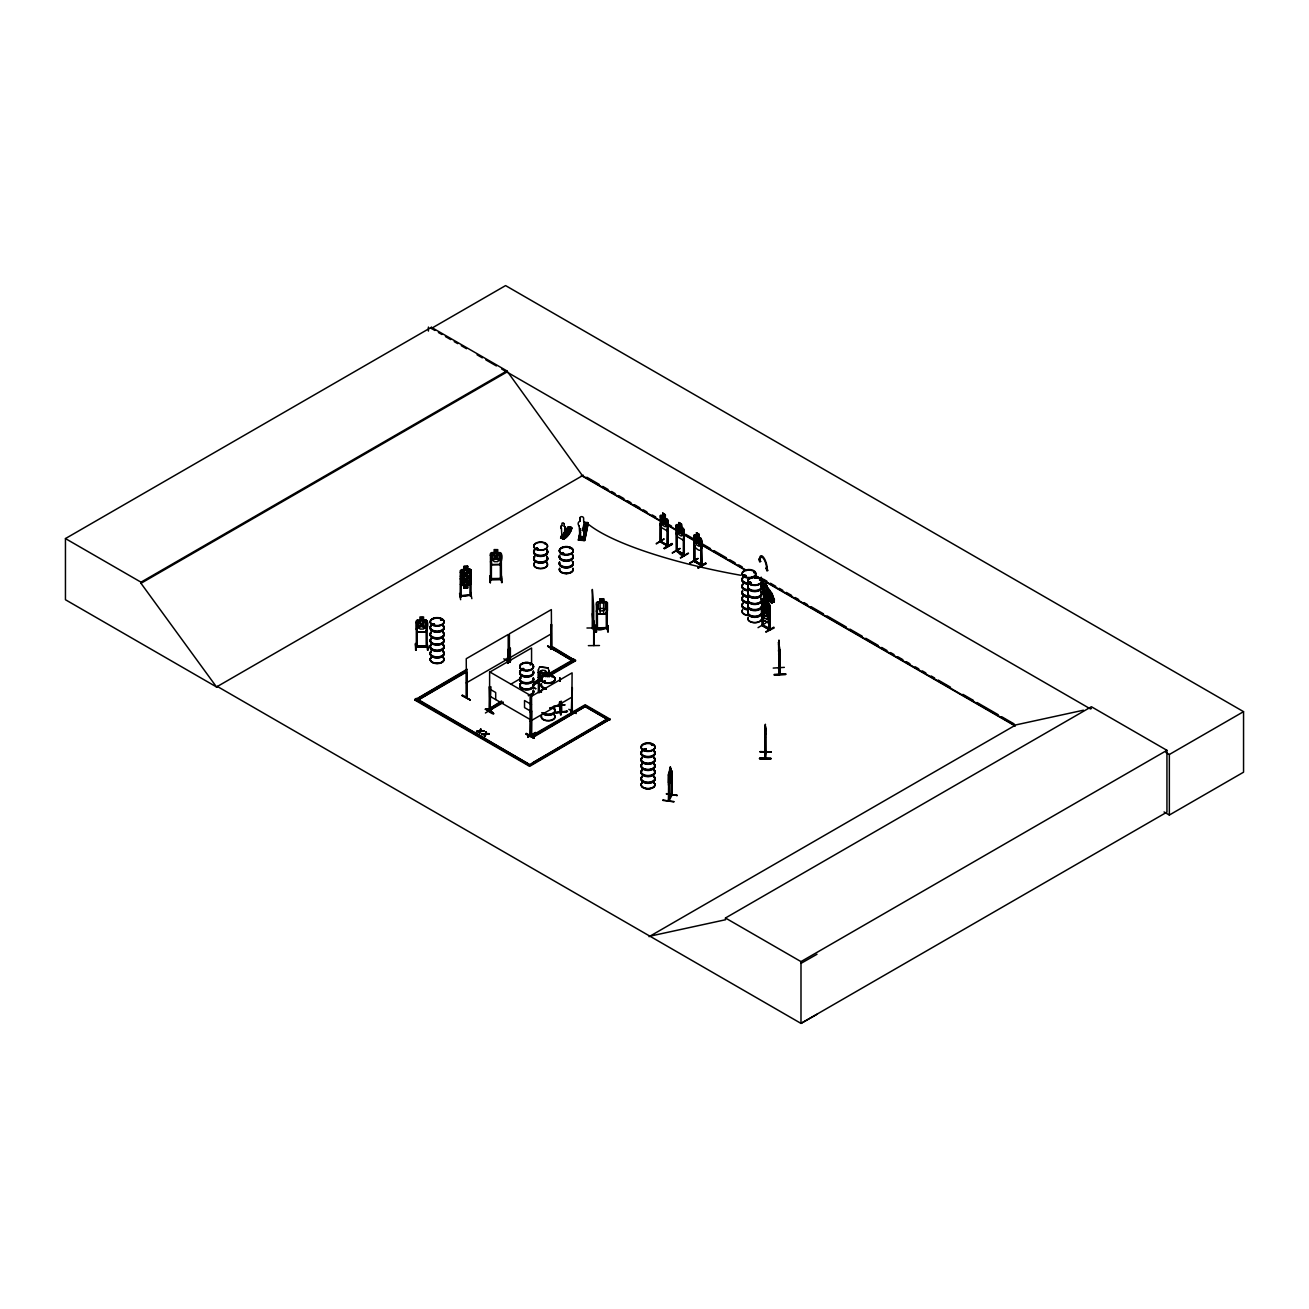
<?xml version="1.0" encoding="UTF-8"?>
<svg xmlns="http://www.w3.org/2000/svg" width="1309" height="1309" viewBox="0 0 1309 1309"><rect width="100%" height="100%" fill="white"/><g stroke="black" fill="none" stroke-linecap="round" stroke-linejoin="round"><path stroke-width="1.5" d="M765.176 736.165L765.16 738.636L765.405 728.262M779.019 654.68L778.691 648.953M765.061 740.485L765.111 742.727L765.356 732.32M603.645 602.991L600.177 602.958M603.645 601.78L605.396 602.811L605.396 608.374L603.58 610.812L600.177 610.91L598.36 608.57L598.36 603.007L600.177 601.96L600.046 598.818L603.694 598.72L603.76 601.895M606.116 601.829L607.409 602.844L606.051 601.633L597.558 601.862L596.397 602.958L596.462 629.073C600.831 632.28 609.667 625.146 606.329 628.778L606.198 604.267L607.196 604.234M607.409 610.73L607.343 602.647L607.212 628.68M765.16 726.511L765.029 731.404M759.678 758.729C794.367 758.696 736.198 758.156 770.788 758.958M759.695 757.976L770.821 758.206M765.16 738.456L765.029 736.967M765.503 726.299L765.323 732.058M765.454 734.496L765.323 733.433M779.379 658.787L778.511 650.246M560.923 701.346C562.101 731.387 558.583 703.375 559.794 702.311M560.89 711.458L559.434 705.829M561.577 711.965L561.479 701.886M564.179 537.148L564.719 529.392A2.471 1.882 34.6 0 0 564.244 526.103L564.179 526.185A2.471 1.882 34.6 0 1 564.654 529.474L564.719 529.392M579.936 518.037L579.936 521.309L579.936 518.037A1.849 1.505 11.2 0 1 581.785 516.646A1.849 1.505 11.2 0 1 583.634 518.282L583.65 521.424A3.714 3.011 11.2 0 1 584.419 526.234L583.634 537.983L579.969 537.606M760.153 751.988L771.279 751.873L760.169 751.595M765.127 727.509L765.356 724.237L765.094 735.903M765.896 727.968L765.961 752.135M765.503 757.633L765.061 756.946L765.454 758.533L765.389 726.184M765.47 751.939C766.223 751.121 765.209 752.675 765.945 751.366M765.078 758.451L765.52 752.102M765.945 752.25L765.52 758.402M763.867 586.17L763.965 587.037L764.145 585.09L764.865 586.939M766.959 598.557L768.252 603.285L768.252 608.849L766.959 610.485L764.554 609.094L763.262 605.969L763.262 600.406L764.554 600.16L763.867 585.156M766.73 585.467L766.861 586.677L765.7 583.847L766.861 586.677M778.528 668.31L779.526 674.528L779.15 645.419M779.199 668.784L778.511 642.244M780.017 673.955L779.902 649.673M671.55 776.941C669.112 783.846 667.786 784.451 668.735 785.269M673.906 801.517L663.09 800.404M663.074 800.486L663.254 799.635M673.89 801.942L663.221 800.126M779.15 654.353L779.313 653.011M761.494 579.183L761.2 577.187L759.776 579.232M760.824 580.525L762.247 578.48L762.542 580.476M668.359 799.995C670.306 800.552 667.148 797.345 671.222 794.923M762.296 582.652L770.428 592.028L762.263 582.521L763.18 582.145L762.689 590.146M762.263 589.966L770.428 600.111M770.068 592.126L762.722 581.572L762.82 591.324L763.229 590.392M561.986 523.142L561.888 525.662A2.471 1.882 34.6 0 0 561.463 528.64L561.888 536.625L565.03 536.494L565.03 537.541L561.577 536.739L561.577 535.692L561.839 536.592M562.363 536.346L563.132 535.905M563.214 536.15L562.281 536.69M581.867 537.819L582.063 536.33L581.163 537.197M581.114 537.606C582.178 536.477 581.752 537.524 581.343 536.559M579.183 526.022L579.2 525.891A3.714 3.011 11.2 0 1 579.969 521.178M584.043 522.635L588.166 523.24L584.73 540.552L578.365 540.126L580.64 528.607M578.398 540.159L580.689 530.194M578.807 539.962L580.378 532.305M580.721 532.518C578.431 540.241 580.034 544.119 580.574 534.432M580.754 536.788L582.44 536.903L580.754 536.788L580.754 539.439M582.44 539.553L582.44 536.903M583.978 534.661L585.467 526.971M583.945 536.412L585.843 526.807M579.151 538.032L584.665 538.392L584.665 536.821L584.239 538.048L579.576 537.737L579.151 536.445L579.232 539.488L583.896 539.799L586.334 527.02M583.896 539.799L587.741 522.569L584.043 522.324M584.272 540.322L587.741 522.569M584.616 540.535L588.166 523.24M779.15 668.768L778.97 640.297L779.002 643.832M780.033 674.413L779.019 668.212L778.97 640.297M668.375 774.993L668.752 773.226L668.408 801.026L671.501 793.99M433.115 624.295L434.523 624.262M441.215 620.008L440.626 619.877M536.314 548.455L537.165 547.735L537.901 548.766M537.443 548.733L537.148 547.784M544.528 543.857L545.313 543.873M522.504 669.112L522.978 668.408L523.731 669.586M524.042 669.144L523.142 668.474M561.512 553.282L563.23 553.396M561.872 553.102L562.428 552.611M569.922 548.553L570.102 548.553M544.953 680.991L544.773 682.169L543.53 681.318M543.742 681.465L545.035 681.024L544.659 681.94M544.151 681.596L544.691 681.04M552.463 676.622L551.923 677.031M643.341 749.762L645.353 749.648M645.108 749.403L643.668 749.91L645.419 749.435M645.141 749.288L644.192 748.879M652.226 744.592L651.555 745.214L652.569 745.361M652.667 745.099L652.291 745.263M778.528 642.359L779.608 648.528L779.526 674.43M670.486 769.905L670.372 766.91L668.817 773.93L668.768 801.092L669.095 776.253M764.031 585.925L765.078 586.628L764.98 598.917L766.518 599.8L764.98 597.918M765.683 601.06L769.038 599.653L765.65 600.569M462.339 695.014L470.275 700.02L461.946 695.684M462.29 695.472L470.209 699.922M485.295 709.265C488.895 706.451 502.116 721.161 485.328 709.183M485.672 708.905L493.64 713.52M534.088 738.325L526.202 733.384L534.105 737.932M663.876 520.573L666.297 519.297L664.661 521.767L666.248 526.267L664.138 522.111C663.123 526.169 660.08 522.913 663.598 521.129L661.978 516.793L664.023 520.573M679.944 529.85L682.349 528.558L680.713 531.045L682.3 535.545L680.205 531.372C679.06 535.332 676.229 532.239 679.649 530.407L678.029 526.071L680.107 529.949M697.632 540.061L700.053 538.784L698.417 541.255L700.004 545.755L697.893 541.599C696.879 545.657 693.835 542.401 697.353 540.617L695.733 536.281L697.762 540.028M667.885 528.198L667.001 530.767L660.947 527.265L660.227 523.796M684.034 537.541L683.053 540.044L676.998 536.543L676.197 525.122L677.113 524.484L683.952 529.589L684.034 555.572C679.076 556.521 675.231 546.851 677.031 551.531L677.228 527.118L676.246 526.856L677.228 527.118M700.822 538.179C702.835 543.006 703.326 556.734 694.703 546.753L693.983 543.284L694.784 546.704M592.322 627.486L592.797 628.615M593.631 645.501L594.139 644.584M594.106 644.306L594.106 645.501L594.073 620.957M768.579 620.221L769.528 617.766M768.498 622.937L769.365 620.548L768.694 608.26C757.862 597.804 761.969 613.332 762.427 619.615L768.645 623.035L769.447 620.499M539.406 672.401L538.343 672.482L539.406 672.401L539.324 692.788M538.343 692.674L538.408 669.603L539.635 666.805L547.996 667.868L539.684 666.985M549.093 670.961L547.996 667.868M581.376 536.985L581.965 536.903M743.234 575.338L744.117 574.978M743.807 575.06L744.461 574.684M749.108 582.423L750.564 582.178M751.121 582.62L749.37 582.243L749.664 583.045M753.689 572.508L754.589 572.982L754.082 572.213M759.695 579.74L760.48 580.182M563.115 536.117L563.148 538.048M479.176 733.269L480.73 728.868C481.09 733.318 472.189 731.077 479.928 730.798M479.798 733.645L480.714 730.749L483.954 730.733L480.599 731.666M484.903 736.591L485.704 734.104L489.059 733.678L485.704 734.611L484.903 736.591L485.819 731.813L485.819 734.202M460.375 576.402L461.602 573.293L470.127 572.769L471.256 575.731M460.359 578.758L461.472 581.654L469.996 581.147L471.24 578.103M479.928 731.306L480.73 728.868M495.866 555.965L499.007 553.592L496.684 557.029L499.105 560.547L495.964 557.667L492.789 560.596L495.178 557.029L492.904 553.642L495.915 555.932M606.002 613.626L607.212 610.649L606.1 613.725L597.624 613.79L596.528 610.943M425.9 631.903L427.127 628.942M501.298 561.545L500.169 564.604L491.595 564.604L490.597 553.707M484.265 736.214L485.034 733.744L481.63 734.185L484.919 734.676M485.704 734.611L486.457 732.173M567.402 531.143L566.159 531.879L567.73 531.749M656.316 543.955L664.17 538.899L656.316 543.448M672.302 553.102L680.156 548.553M689.99 563.312L697.861 558.779M765.83 623.002L758.042 627.666M485.426 712.996L492.871 708.3M459.557 593.435L460.653 599.702M489.288 711L489.631 686.587L490.351 711.18M490.45 710.329L489.55 709.871M530.407 735.314L531.667 735.02L531.569 696.077L489.631 671.861L489.55 711.18L490.417 710.623M596.446 631.625L595.922 625.195M595.824 625.62L595.89 632.116M595.84 625.244L596.511 632.116M416.115 649.722L415.951 643.635M416.115 650.066L415.411 643.766M415.624 650.131L415.46 643.701M490.139 575.911L490.368 582.276M490.27 582.701L490.188 575.862L490.368 582.783M660.505 540.764L660.62 540.764M660.456 523.485L660.374 541.599L668.163 546.098L668.163 521.882L667.459 521.473L667.426 545.624M667.966 545.411L660.98 541.631L667.868 545.428M677.031 550.647L676.638 550.058M677.309 550.5L683.674 554.067L683.92 555.572M683.511 530.734L683.674 554.951M693.868 561.332L693.983 535.299L694.801 534.71L700.773 538.244M694.735 560.874L693.835 560.399L701.117 564.49M694.621 561.757L694.915 545.395M700.969 564.523L702.017 564.703L694.997 560.956M761.969 625.604L769.627 629.973L769.627 603.973L762.787 598.933L761.887 599.571L762.623 625.931M768.907 628.778C752.986 621.186 772.408 627.911 769.594 630.022M671.222 795.561L671.533 770.723L671.992 795.087L668.899 800.977M671.664 795.545L671.91 770.788M666.428 793.99L677.26 795.463L666.576 793.614M559.238 705.813L559.63 701.739M669.521 770.101L670.159 767.908L669.308 783.862M669.357 772.932L670.339 771.05M669.357 778.495L670.339 776.613M668.572 785.269L671.108 780.508M562.886 535.757L562.019 537.901M562.772 536.805L562.821 536.69M466.168 696.797C467.951 695.684 465.709 698.564 467.231 697.386L467.231 673.17L466.249 673.415L467.231 673.17M550.893 648.25L551.727 647.775L550.565 648.086M531.127 711.507L530.145 711.769L531.127 711.507L531.127 735.822L532.747 736.803L585.172 706.533L532.747 737.556L531.225 736.672L531.569 710.803M572.442 711.965L571.64 712.391L572.18 710.836M772.67 600.111L772.163 600.962L769.348 597.395L768.138 591.586L772.163 595.202L774.339 599.195L774.241 602.205L772.67 600.111L772.719 602.32L772.294 593.615M561.888 525.662L561.937 525.58A2.471 1.882 34.6 0 0 561.414 528.721L561.463 528.64M568.695 527.445C577.138 523.567 564.212 545.788 560.825 536.788L561.577 535.692M564.752 536.428L563.999 538.359L561.086 537.688L561.839 535.757M571.035 527.805C548.144 554.509 581.72 525.76 568.253 526.856L560.563 538.048L561.937 536.543M563.966 533.336L568.253 526.856M568.466 527.38L561.234 538.195L568.122 529.065M563.41 538.686L571.019 527.691L571.951 528.165M571.689 527.658L563.328 538.654M432.592 623.869L434.326 624.458M432.526 623.951L432.739 624.573M440.92 619.746L441.608 619.91M537.835 548.635L536.248 548.258M563.557 553.331L562.87 553.887A6.921 3.992 0 0 0 561.381 554.492M523.469 669.537L523.551 668.654M530.194 664.841L531.159 664.416M530.44 664.612L530.734 664.121M530.979 664.399L530.816 664.367M460.13 596.528L461.357 596.446M471.175 596.119C469.244 594.27 471.338 595.595 460.343 596.479M470.078 571.706L471.109 571.853L470.078 571.706L469.964 595.922L471.191 595.84M543.808 675.509L540.781 677.849L543.039 674.708L540.682 670.879L543.742 674.168C544.969 669.603 549.485 671.844 544.511 674.92M671.484 794.956L671.222 768.53L668.588 773.226M766.763 619.075L768.056 617.439L766.763 607.163M596.2 628.795L607.065 628.385M416.115 645.975L427.225 645.893M416.115 646.859L427.225 646.777M425.998 646.777L426.112 645.893M490.286 578.578L501.167 578.431M490.286 579.462L501.167 579.314M500.398 579.314L500.316 578.48M744.772 575.567L744.494 575.698M751.055 582.947L749.223 583.127M759.465 579.969L760.349 579.838M584.55 529.916L584.698 528.951M461.112 595.513L461.39 596.675L460.195 596.773L460.343 570.708L463.991 569.497L463.975 566.437L467.608 566.224L467.493 569.382L469.309 570.266L469.309 575.813L467.493 578.316L464.106 578.513L462.29 576.255L462.29 570.691L464.106 569.579L463.975 566.437M460.473 570.806L461.57 569.742M461.684 585.205L460.359 584.338L461.652 585.385L470.095 584.796L471.125 583.634M467.624 587.986L463.991 588.15L467.624 587.986L467.624 584.943L471.24 583.65L471.224 570.037L467.608 569.202L467.608 566.224M596.413 603.04L597.575 601.944M416.295 629.122L417.424 632.067L425.998 632.002C427.127 628.664 429.483 622.38 425.949 619.91L417.456 619.991L416.295 621.055L416.344 647.153L416.262 645.959M501.412 579.592L501.298 553.609L500.087 552.627L491.628 552.594L490.466 553.74L490.531 579.756L490.515 578.513M490.597 553.772L491.628 552.66M550.68 648.855L551.727 648.659L550.893 649.133L551.351 624.295L550.565 648.969L552.873 647.726L575.551 660.816L552.873 646.957L551.351 647.84L572.491 660.816L551.433 648.462M530.063 735.969L530.145 697.059L572.098 672.842L571.788 712.309M571.313 711.343L572.458 711L571.722 711.458M572.328 711.998L572.098 687.552L571.313 712.227M461.243 595.824L460.343 595.595M460.163 596.74L460.13 595.644L470.176 594.99M597.346 628.107L596.233 627.878L596.348 629.073M597.313 629.007L597.444 627.878M607.327 627.796L596.266 628.173M762.82 590.31L762.82 591.324M660.227 515.942L661.094 515.337M676.295 525.22L677.146 524.614M761.969 599.669L762.82 599.064M761.805 605.56L762.672 604.954M766.845 610.092L769.545 612.563L762.46 607.621L761.707 608.292L762.542 607.556L764.325 608.57L763.016 609.029M491.382 579.707L491.399 555.245L490.4 555.245L491.399 555.245M501.412 578.709L490.319 578.84M417.227 645.975L417.227 646.859M416.115 646.204C431.086 645.337 430.677 647.808 416.344 647.121M561.479 711.981L559.663 705.731M568.924 527.232L560.857 537.983M763.638 586.628L764.652 586.35M745.034 575.584L743.447 575.616M766.927 604.382L764.325 602.909L766.845 604.431M766.845 607.114L764.243 605.642L764.243 608.62M767.009 607.311L768.236 609.094L768.236 614.657L766.927 616.294L764.489 614.919L763.196 611.81M761.707 613.463L762.525 616.883L761.805 613.414M769.627 609.83L768.579 608.39M769.545 617.897L768.645 620.351L762.525 616.883M507.499 663.238L508.203 649.199L508.481 662.976M510.101 648.102L510.101 661.716M507.761 663.385L508.481 649.362M547.604 646.286L555.949 650.54L548.046 646.041M489.631 686.914L490.613 686.669L490.155 711.409L489.353 686.734M490.613 686.669L489.91 711.36L490.417 710.672M530.865 710.394L530.423 736.149M571.591 712.391L572.377 687.716M568.793 709.298L576.271 713.552M530.587 733.973L531.667 734.136L530.783 733.924M527.691 737.376L535.545 732.86M527.658 736.951L535.479 732.418M534.17 738.374L525.825 734.054L534.17 737.867M217.49 686.521L216.639 687.029L65.45 599.735L65.45 538.572L431.381 327.299L506.927 370.905L582.472 475.691L660.145 520.54M431.381 327.299L431.381 328.428L505.585 285.591L1243.55 711.654L1243.55 772.195L1169.346 815.032L1164.045 811.956M65.45 538.572L140.996 582.178L506.927 370.905M817.012 1014.279L800.993 1023.409L217.392 686.472L216.525 686.963L140.996 583.307L506.927 372.034M216.525 686.963L583.323 475.2M662.894 513.406L662.894 516.384L661.52 516.679L661.52 522.242L662.812 525.367L665.217 526.758L666.51 525.122L666.51 519.558L665.217 517.824L665.316 514.797L662.812 513.259L665.316 514.797L665.316 517.775M660.456 517.431L661.176 517.84M666.985 518.74L667.966 520.262L667.966 546.295L660.194 541.811L660.227 515.811L661.061 515.222L667.885 520.311M667.181 545.935L667.459 521.473M668.163 521.882L667.181 521.62M678.782 522.569L681.449 524.009L682.562 528.836L682.562 534.399L681.285 536.036L678.864 534.645L677.587 531.503L677.587 525.956L678.864 525.694L678.864 522.52L681.449 524.009M676.197 525.122L676.442 550.876M683.036 528.002L684.034 529.54M676.197 533.123L677.08 536.494M660.898 518.004L660.865 542.27L661.127 541.108M664.17 547.98L672.09 543.48L664.285 548.487M664.596 548.684L672.466 544.151L664.17 548.487M696.568 532.747L695.275 541.73L696.568 544.855L698.973 546.246L700.266 544.609L700.266 539.046L698.973 537.312L699.055 534.285L696.486 532.796L699.055 534.285L699.153 537.214M693.901 535.348L693.934 561.381L701.722 565.783L701.64 539.733M694.212 536.919L694.735 561.757L694.261 560.252M531.225 735.92L585.172 704.766L610.076 719.148L529.638 766.354L414.757 700.02L467.1 669.194M414.757 700.02L416.278 698.384L529.638 764.587M418.16 698.204L467.1 669.946M466.888 671.092L417.947 700.102L466.888 671.844M701.199 540.961L700.855 565.275L701.199 540.961L702 565.635L694.195 561.07M701.919 541.37L700.937 541.108M680.336 557.765L688.158 553.118M680.664 557.961L688.518 553.412M466.249 682.922L508.203 658.705M509.397 658.018L551.351 633.801M489.631 672.204L531.569 647.988L531.569 664.138M689.63 563.165L697.484 558.648M697.926 558.387L690.056 562.935M697.926 567.468L705.829 562.968L698.351 568.171M697.926 567.975L706.222 563.688M510.608 684.312L521.08 678.258M503.081 702.655L488.944 710.82L487.423 709.936L501.56 701.019M533.368 682.644L540.437 678.569M547.506 674.479L574.029 659.18L572.491 660.816M487.423 709.936L499.793 702.786M535.136 682.382L538.67 680.336M547.506 675.248L572.262 660.947M487.423 709.183L488.944 710.067L503.081 701.902M533.139 684.558L541.975 679.453M547.277 676.393L575.551 660.063M533.139 685.311L541.975 680.205M549.044 676.115L575.551 660.816M530.145 721.275L572.098 697.059M764.456 597.019L767.123 598.458L767.041 601.486L768.759 602.484M762.705 598.982L764.554 599.947M762.902 617.701L762.705 625.98L762.902 601.567M531.225 736.672L555.687 722.552M559.188 720.539L571.411 713.47M574.913 711.458L585.172 705.518L610.076 719.901M769.348 629.4L768.907 605.347L769.888 605.592L769.97 629.858L762.198 625.375L761.92 601.306L762.623 601.715M769.888 605.592L768.907 605.347M533.368 762.427L591.243 729.015M594.744 726.986L607.032 719.148L528.116 765.47M414.757 699.268L529.638 765.585L610.076 719.148M769.316 629.433L769.185 605.183M765.912 631.707L773.783 627.175L774.208 627.911L765.961 632.116M649.068 936.688L1015.866 724.908L1083.443 710.214M649.918 936.18L725.464 919.752L725.464 918.002L1091.395 706.729L1166.941 750.335L1166.941 812.136L800.993 1023.409L800.993 961.608L1166.941 750.335M1091.395 708.48L1090.544 708.987L501.658 368.991M1165.844 752.462L1169.346 754.491L1243.55 711.654M800.993 963.375L817.012 954.245M772.785 602.173L766.616 594.613L766.616 587.61L768.236 588.575L766.665 587.741M466.789 697.222L466.953 673.006M530.849 711.36L530.93 735.527M563.295 553.592L561.659 553.592M433.786 624.295L433.066 623.788L434.212 623.82M551.04 649.051L551.433 647.579M595.906 632.083L595.35 625.653M584.321 529.801L583.11 529.9M567.419 531.896L566.093 531.47M593.681 645.19L593.713 606.542L592.322 589.443L592.273 628.68M765.7 585.238L767.139 586.612M764.145 586.088L764.636 600.095M763.54 599.898L763.556 586.514L765.078 586.874L763.442 586.285M770.068 591.308L770.428 592.028M767.516 597.428L772.212 603.236L767.499 597.379M765.618 600.929L769.005 599.997M766.207 601.207L769.594 600.356L766.207 601.715M766.24 601.633L769.61 600.782M766.469 602.042L769.823 601.109M768.121 588.494L772.277 593.697M766.616 594.613L766.779 587.725M772.834 597.28L772.785 595.317M772.834 600.258L774.241 602.205M441.509 620.09L440.675 619.762M523.502 669.684L522.242 668.948M764.489 605.985L763.196 606.247L763.016 614.592L764.325 617.701M744.641 575.764L743.643 575.715M749.615 582.161L750.712 582.767M531.323 735.233L530.636 734.84M683.429 554.018L684.312 554.492L677.309 550.745M683.429 554.901L683.511 538.817M701.117 564.244L701.624 565.799M583.061 528.591L584.796 529.572L583.11 530.161M583.061 528.836L584.534 529.049M476.525 731.24L483.954 731.24M476.525 731.747L479.814 731.731M485.819 733.694L489.059 733.678M481.63 734.185L489.059 734.185M427.176 647.039L427.127 621.006M480.599 731.158L483.954 730.733M481.63 734.693L485.034 734.251M559.761 680.844L559.761 677.866L560.481 679.96M555.654 705.747L564.801 704.798M555.736 705.944L564.883 705.011M555.834 712.145C575.027 711.409 567.353 710.394 555.916 712.865M566.781 711L566.895 711.867L555.932 712.93M547.669 646.171L555.589 650.671M562.87 553.887L561.839 553.723M522.978 669.226L522.209 668.834M461.619 573.375L470.127 572.769M461.652 585.385L464.008 585.238L464.122 588.117M463.991 566.519L467.608 566.29M461.521 569.644L469.947 569.055M461.243 572.229L460.244 572.295L461.275 572.458L461.177 596.74M461.472 581.654L469.996 581.147M470.618 592.257L471.845 598.655M470.078 595.039L471.224 595.186L460.195 595.89M762.574 625.064L761.969 624.72M778.97 644.077L778.986 651.211L779.166 649.477C779.526 664.088 779.51 638.89 779.166 648.119L778.626 644.012L779.15 646.401M778.61 653.846L779.493 658.623M773.226 668.081L784.353 667.361M774.274 674.38C793.892 674.364 785.613 673.513 774.274 674.871M785.335 673.759L785.4 674.626L774.323 675.166M608.243 631.756L607.638 625.309L607.72 631.691M586.956 628.009L598.049 627.944M588.363 645.648L599.489 645.533M670.339 770.052L670.879 775.599L669.357 780.868L668.817 779.493M600.177 608.521L603.58 608.423M606.165 613.725L597.542 613.954L596.413 611.025M764.178 587.119L763.867 600.307M744.101 574.815L745.001 574.88M750.172 582.865L749.304 582.39M500.283 555.163L501.298 555.376L500.283 555.163L500.414 579.642M490.515 579.723L501.298 579.592M501.56 582.57L501.363 575.78L502.083 582.636M417.227 622.642L416.229 622.642L417.227 622.642L417.227 647.071M426.112 622.56L427.127 622.773L426.112 622.56L426.227 647.071M417.424 632.067L425.9 631.838M427.159 643.668L427.928 650.082L427.159 643.177M764.996 730.684L765.29 733.22M765.078 734.234L765.34 737.785M760.153 751.808L771.263 752.086M597.28 627.862L606.083 627.6M489.91 710.411L489.795 709.92M583.699 524.075L587.381 524.631L583.699 524.385M583.47 525.563L587.152 525.482M583.127 527.003L586.808 527.56L583.127 527.314M582.816 528.558L586.497 529.114L582.816 528.869M582.472 530.309L586.154 530.865L582.472 530.62M579.232 538.228L579.232 540.175M583.896 538.539L583.552 540.47M491.513 579.462L491.48 578.545M523.142 668.784L522.209 669.586M767.041 597.477L771.705 602.893M562.608 536.854L562.821 536.363M666.445 793.827L677.26 795.479M561.414 711.392L561.316 701.313M779.068 668.228L779.608 673.677M597.444 628.762L597.329 604.545L596.348 604.791M607.049 624.851L607.769 631.707M607.589 625.277L608.178 631.691M427.176 643.177L427.405 650.017M427.879 650.033L427.225 643.553M563.034 522.733L564.146 523.731M660.587 541.664L660.112 540.879M667.721 546.246L667.214 545.035M676.933 551.547L676.949 527.265M764.98 758.484L765.094 730.357M763.965 587.037L764.178 600.373M764.489 606.983L766.927 608.358M764.325 609.765L766.763 611.139L766.763 616.703L764.325 615.328L763.72 600.52L765.323 604.856C761.756 606.574 764.947 609.994 765.88 605.838L768.105 610.01L766.387 605.494C770.657 598.295 763.507 608.865 764.538 601.109L766.959 602.533L766.927 613.921L764.489 612.547M768.579 622.888L762.574 619.501L761.707 616.146M532.632 686.914L535.757 688.698M532.632 687.241L535.806 688.714M431.381 328.428L434.899 330.457M438.417 332.486L441.935 334.515M445.436 336.544L450.705 339.587M454.223 341.616L457.741 343.645M461.259 345.674L466.528 348.718M477.065 354.804L482.334 357.848M485.852 359.877L496.389 365.947M683.233 530.898L684.214 531.143L684.296 555.409L676.524 550.925L676.524 526.709M586.857 477.229L599.211 484.363M602.745 486.408L608.047 489.468M611.565 491.497L615.099 493.542M618.633 495.571L623.935 498.631M627.469 500.676L630.987 502.721M634.521 504.75L639.823 507.81M643.357 509.856L646.875 511.884M652.177 514.944L655.711 516.99M668.065 524.124L671.599 526.153M685.72 534.317L694.555 539.406M701.608 543.48L710.443 548.586M713.961 550.614L726.331 557.749M729.849 559.794L735.151 562.854M738.685 564.883L742.219 566.928M763.392 579.151L766.927 581.196M770.461 583.241L775.762 586.301M779.297 588.33L782.815 590.375M786.349 592.404L791.65 595.464M795.185 597.509L798.703 599.538M804.004 602.598L807.538 604.643M811.073 606.672L823.426 613.806M826.961 615.852L846.383 627.06M849.901 629.105L862.271 636.239M865.789 638.268L878.159 645.419M881.677 647.448L886.978 650.508M890.513 652.553L894.047 654.582M897.581 656.627L902.866 659.687M906.401 661.716L909.935 663.761M915.22 666.821L918.754 668.85M922.289 670.895L925.823 672.924M931.124 675.984L934.642 678.029M938.177 680.058L950.53 687.209M962.9 694.343L973.487 700.446M977.021 702.491L998.211 714.714M1001.729 716.759L1014.099 723.893M667.214 524.614L677.8 530.734M683.102 533.794L693.688 539.897M700.757 543.988L746.654 570.479M755.473 575.584L1014.999 725.415M581.311 475.527L659.245 520.524M666.33 524.614L676.966 530.75M684.051 534.841L692.903 539.946M701.755 545.068L744.265 569.611M754.9 575.747L1015.26 726.07M679.796 548.422L672.368 552.709M764.554 606.705L766.959 608.096M507.074 658.214L510.592 660.243M505.536 659.098L509.07 661.127M503.769 658.836L509.07 661.896M531.519 704.586L524.533 700.544L524.533 707.613L531.519 711.654M490.221 689.352L495.686 692.51L495.686 699.562M489.631 696.077L531.569 720.294M486.457 732.68L485.819 731.813M418.062 700.151L527.871 763.556M725.464 918.002L800.993 961.608M563.524 552.971L562.968 552.611A6.938 4.009 0 0 0 561.365 553.363M469.898 569.153L471.125 570.151M425.9 620.024L427.241 621.022M583.683 540.453L586.661 522.798A173.377 37.83 9.9 0 0 740.763 575.273M564.31 538.752L564.277 537.574M765.7 583.847L766.747 585.434M770.428 591.21L762.82 581.736M762.362 581.769L762.362 590.654L770.068 600.193M766.779 594.564L768.236 597.313M460.473 578.676L461.57 581.556M490.466 561.725L491.595 564.67L500.087 564.441C501.527 561.25 503.458 554.574 500.136 552.594M559.876 679.878L560.252 681.122L559.761 677.866L559.777 681.024M668.212 782.995L668.294 774.944M778.855 650.017L778.986 652.324M564.195 523.649L564.179 526.185M600.046 598.818L600.177 613.905M592.322 613.659L593.713 630.758M579.2 525.891L579.936 537.737M417.456 619.991L416.426 621.17L416.426 629.105M416 643.259L416.197 650.18M1169.346 754.491L1169.346 815.032M765.978 583.781L765.978 585.172M681.367 524.058L681.285 527.085M678.962 522.667L678.962 525.645M670.372 766.91L670.339 781.964M662.812 513.259L662.812 516.433M661.176 523.895L660.98 542.27M603.58 598.818L603.645 613.806M551.613 624.458L551.629 648.757L551.351 609.585L509.397 633.801L509.397 662.125M548.978 670.961L549.076 677.031M547.178 676.9L547.178 673.186L545.395 670.584L542.057 670.159L540.29 672.319L540.29 677.882M545.395 676.671L545.395 672.957L542.057 672.548L542.057 678.111M538.523 669.635L538.506 677.653M510.379 648.25L510.379 661.863M509.676 648.675L509.676 662.289M508.203 662.812L508.203 634.489L466.249 658.705L466.446 697.844L466.528 673.579M471.109 570.086L471.011 596.151M467.509 587.905L467.493 584.861L469.309 583.749L469.309 578.185L467.493 575.911C464.613 570.348 471.944 567.582 466.528 573.751L468.966 577.024L466.577 580.623L468.884 583.765L467.755 583.929L465.873 581.327L462.781 584.256L465.071 580.689L462.601 577.4L465.022 573.817L462.748 570.56L465.742 573.097L467.575 570.364L464.106 570.577L464.106 576.14L462.29 578.627L462.29 584.174L464.106 585.058L464.008 588.216M428.419 327.07L428.419 331.079M140.996 582.178L140.996 583.307M759.662 578.398A173.377 37.83 9.9 0 1 754 577.514M654.156 757.895A7.036 4.058 0 0 1 648.053 763.981A7.036 4.058 0 0 1 641.966 757.895M654.058 758.304A6.938 4.009 0 0 1 648.053 764.309A6.938 4.009 0 0 1 642.048 758.304M654.058 763.523A6.921 3.992 0 0 1 648.053 769.528A6.921 3.992 0 0 1 642.064 763.523M654.075 763.671A6.954 4.009 0 0 1 648.053 769.692A6.954 4.009 0 0 1 642.032 763.671M654.156 751.202A7.036 4.058 0 0 1 648.053 757.306A7.036 4.058 0 0 1 641.966 751.202M643.079 750.368A7.036 4.058 0 0 1 646.237 749.321M654.058 757.191A6.938 4.009 0 0 1 648.053 763.196A6.938 4.009 0 0 1 642.048 757.191M654.058 751.628A6.921 3.992 0 0 1 648.053 757.616A6.921 3.992 0 0 1 642.064 751.628M643.161 750.793A6.921 3.992 0 0 1 646.27 749.762M654.156 757.551A7.036 4.058 0 0 1 648.053 763.638A7.036 4.058 0 0 1 641.966 757.551M654.156 750.859A7.036 4.058 0 0 1 648.053 756.962A7.036 4.058 0 0 1 641.966 750.859M643.079 750.024A7.036 4.058 0 0 1 646.237 748.977M654.058 750.499A6.921 3.992 0 0 1 648.053 756.504A6.921 3.992 0 0 1 642.064 750.499M643.161 749.681A6.921 3.992 0 0 1 646.27 748.65M654.156 776.941A7.036 4.058 0 0 1 648.053 783.027A7.036 4.058 0 0 1 641.966 776.941M654.075 763.965A6.954 4.009 0 0 1 648.053 769.97A6.954 4.009 0 0 1 642.032 763.965M654.058 777.35A6.938 4.009 0 0 1 648.053 783.355A6.938 4.009 0 0 1 642.048 777.35M654.025 782.586A6.889 3.976 0 0 1 648.053 788.558A6.889 3.976 0 0 1 642.081 782.586M654.042 764.538A6.905 3.992 0 0 1 648.053 770.51A6.905 3.992 0 0 1 642.081 764.538M654.075 782.717A6.954 4.009 0 0 1 648.053 788.738A6.954 4.009 0 0 1 642.032 782.717M654.075 782.946A6.954 4.009 0 0 1 648.053 788.967A6.954 4.009 0 0 1 642.032 782.946M654.156 770.248A7.036 4.058 0 0 1 648.053 776.352A7.036 4.058 0 0 1 641.966 770.248M654.058 776.237A6.938 4.009 0 0 1 648.053 782.242A6.938 4.009 0 0 1 642.048 776.237M654.058 770.674A6.938 4.009 0 0 1 648.053 776.679A6.938 4.009 0 0 1 642.048 770.674M654.156 776.597A7.036 4.058 0 0 1 648.053 782.684A7.036 4.058 0 0 1 641.966 776.597M654.156 769.905A7.036 4.058 0 0 1 648.053 776.008A7.036 4.058 0 0 1 641.966 769.905M654.058 769.545A6.921 3.992 0 0 1 648.053 775.55A6.921 3.992 0 0 1 642.064 769.545M572.933 568.188A6.889 3.976 0 0 1 566.273 573.195A6.889 3.976 0 0 1 559.614 568.188M572.36 554.901A7.036 4.058 0 0 1 567.19 560.956A7.036 4.058 0 0 1 559.483 555.883M561.299 554.051A7.036 4.058 0 0 1 562.755 553.412M572.966 556.276A6.921 3.992 0 0 1 566.273 561.316A6.921 3.992 0 0 1 559.581 556.276M572.36 554.558A7.036 4.058 0 0 1 567.19 560.612A7.036 4.058 0 0 1 559.483 555.54M561.299 553.707A7.036 4.058 0 0 1 562.755 553.069M572.966 555.163A6.938 4.009 0 0 1 566.273 560.203A6.938 4.009 0 0 1 559.565 555.163M572.966 562.968A6.921 3.992 0 0 1 566.273 567.991A6.921 3.992 0 0 1 559.581 562.968M572.36 561.577A7.036 4.058 0 0 1 567.19 567.631A7.036 4.058 0 0 1 559.483 562.559M572.36 561.234A7.036 4.058 0 0 1 567.19 567.288A7.036 4.058 0 0 1 559.483 562.216M572.966 561.839A6.938 4.009 0 0 1 566.273 566.879A6.938 4.009 0 0 1 559.565 561.839M546.737 556.75A7.036 4.058 0 0 1 540.65 562.837A7.036 4.058 0 0 1 534.563 556.75M546.655 557.159A6.938 4.009 0 0 1 540.65 563.165A6.938 4.009 0 0 1 534.645 557.159M546.622 562.379A6.905 3.992 0 0 1 540.65 568.351A6.905 3.992 0 0 1 534.661 562.379M546.655 562.755A6.938 4.009 0 0 1 540.65 568.76A6.938 4.009 0 0 1 534.645 562.755M546.737 550.058A7.036 4.058 0 0 1 540.65 556.161A7.036 4.058 0 0 1 534.563 550.058M546.638 556.047A6.921 3.992 0 0 1 540.65 562.036A6.921 3.992 0 0 1 534.645 556.047M546.638 550.484A6.921 3.992 0 0 1 540.65 556.472A6.921 3.992 0 0 1 534.645 550.484M546.737 556.407A7.036 4.058 0 0 1 540.65 562.494A7.036 4.058 0 0 1 534.563 556.407M546.737 549.715A7.036 4.058 0 0 1 540.65 555.818A7.036 4.058 0 0 1 534.563 549.715M546.655 549.355A6.938 4.009 0 0 1 540.65 555.36A6.938 4.009 0 0 1 534.645 549.355M443.227 632.558A7.036 4.058 0 0 1 437.124 638.645A7.036 4.058 0 0 1 431.037 632.558M443.129 632.983A6.921 3.992 0 0 1 437.124 638.972A6.921 3.992 0 0 1 431.136 632.983M443.113 638.187A6.905 3.992 0 0 1 437.124 644.175A6.905 3.992 0 0 1 431.152 638.187M443.146 638.563A6.954 4.009 0 0 1 437.124 644.584A6.905 3.992 0 0 1 431.152 638.628A6.954 4.009 0 0 0 437.124 644.584A6.905 3.992 0 0 0 443.113 638.628M443.227 625.882A7.036 4.058 0 0 1 437.124 631.969A7.036 4.058 0 0 1 431.037 625.882M443.129 631.854A6.938 4.009 0 0 1 437.124 637.859A6.938 4.009 0 0 1 431.119 631.854M443.129 626.291A6.938 4.009 0 0 1 437.124 632.296A6.938 4.009 0 0 1 431.119 626.291M443.227 632.214A7.036 4.058 0 0 1 437.124 638.301A7.036 4.058 0 0 1 431.037 632.214M443.227 625.538A7.036 4.058 0 0 1 437.124 631.625A7.036 4.058 0 0 1 431.037 625.538M443.129 625.178A6.921 3.992 0 0 1 437.124 631.167A6.921 3.992 0 0 1 431.136 625.178M443.227 651.604A7.036 4.058 0 0 1 437.124 657.691A7.036 4.058 0 0 1 431.037 651.604M443.129 652.029A6.921 3.992 0 0 1 437.124 658.018A6.921 3.992 0 0 1 431.136 652.029M443.113 657.233A6.905 3.992 0 0 1 437.124 663.221A6.905 3.992 0 0 1 431.152 657.233M443.113 639.185A6.905 3.992 0 0 1 437.124 645.173A6.905 3.992 0 0 1 431.152 639.185M443.146 657.396A6.954 4.009 0 0 1 437.124 663.418A6.954 4.009 0 0 1 431.103 657.396M443.146 657.609A6.954 4.009 0 0 1 437.124 663.63A6.954 4.009 0 0 1 431.103 657.609M443.227 644.928A7.036 4.058 0 0 1 437.124 651.015A7.036 4.058 0 0 1 431.037 644.928M443.129 650.9A6.938 4.009 0 0 1 437.124 656.905A6.938 4.009 0 0 1 431.119 650.9M443.129 645.337A6.938 4.009 0 0 1 437.124 651.342A6.938 4.009 0 0 1 431.119 645.337M443.227 651.26A7.036 4.058 0 0 1 437.124 657.347A7.036 4.058 0 0 1 431.037 651.26M443.227 644.584A7.036 4.058 0 0 1 437.124 650.671A7.036 4.058 0 0 1 431.037 644.584M443.129 644.224A6.921 3.992 0 0 1 437.124 650.213A6.921 3.992 0 0 1 431.136 644.224M761.085 592.666A6.921 3.992 0 0 1 755.031 598.311A6.921 3.992 0 0 1 748.306 592.912M761.183 592.241A7.036 4.058 0 0 1 755.031 597.984A7.036 4.058 0 0 1 748.192 592.502M761.183 591.897A7.036 4.058 0 0 1 755.031 597.64A7.036 4.058 0 0 1 748.192 592.159M761.183 585.565A7.036 4.058 0 0 1 755.031 591.308A7.036 4.058 0 0 1 748.192 585.827M761.183 585.221A7.036 4.058 0 0 1 755.031 590.964A7.036 4.058 0 0 1 748.192 585.483M761.085 584.861A6.921 3.992 0 0 1 755.031 590.506A6.921 3.992 0 0 1 748.306 585.107M761.085 591.537A6.921 3.992 0 0 1 755.031 597.199A6.921 3.992 0 0 1 748.306 591.799M761.102 585.974A6.938 4.009 0 0 1 755.031 591.635A6.938 4.009 0 0 1 748.29 586.236M761.298 601.584A6.954 4.009 0 0 1 752.348 603.924A6.954 4.009 0 0 1 748.273 598.769M761.102 598.508A6.954 4.009 0 0 1 761.707 600.553M761.707 619.124A6.954 4.009 0 0 1 753.215 622.642A6.954 4.009 0 0 1 748.273 617.341M761.265 614.755A6.921 3.992 0 0 1 752.364 617.112A6.921 3.992 0 0 1 748.306 611.957M761.642 618.961A6.889 3.976 0 0 1 754.131 622.544A6.889 3.976 0 0 1 747.914 618.192M761.38 614.396A7.036 4.058 0 0 1 752.315 616.784A7.036 4.058 0 0 1 748.192 611.548M761.38 614.052A7.036 4.058 0 0 1 752.315 616.441A7.036 4.058 0 0 1 748.192 611.205M761.789 606.689A7.036 4.058 0 0 1 753.199 610.256A7.036 4.058 0 0 1 748.192 604.873M761.38 607.376A7.036 4.058 0 0 1 752.315 609.749A7.036 4.058 0 0 1 748.192 604.529M761.674 605.936A6.921 3.992 0 0 1 753.231 609.454A6.921 3.992 0 0 1 748.306 604.153M761.691 612.628A6.938 4.009 0 0 1 753.231 616.146A6.938 4.009 0 0 1 748.29 610.845M761.674 607.065A6.921 3.992 0 0 1 753.231 610.583A6.921 3.992 0 0 1 748.306 605.282M761.249 601.927A6.889 3.976 0 0 1 753.231 604.398A6.889 3.976 0 0 1 747.914 600.144M761.053 598.884A6.889 3.976 0 0 1 761.576 599.866M748.273 583.552A7.036 4.058 0 0 1 743.234 577.154M744.477 576.385A7.036 4.058 0 0 1 746.032 575.829M754.377 576.942A7.036 4.058 0 0 1 755.358 577.825M748.29 583.11A6.938 4.009 0 0 1 742.448 577.727M743.299 576.811A6.938 4.009 0 0 1 746.081 575.485M754.311 576.582A6.938 4.009 0 0 1 755.26 577.465M748.29 590.915A6.938 4.009 0 0 1 742.448 585.532M748.273 590.588A7.036 4.058 0 0 1 743.234 584.19M748.273 590.244A7.036 4.058 0 0 1 743.234 583.847M748.273 583.896A7.036 4.058 0 0 1 743.234 577.498M754.377 577.285A7.036 4.058 0 0 1 755.358 578.185M748.29 596.528A6.938 4.009 0 0 1 742.448 591.144M742.481 590.735A6.905 3.992 0 0 0 748.29 596.102A6.954 4.009 0 0 1 742.448 590.899M748.29 589.786A6.921 3.992 0 0 1 742.465 584.419M748.29 584.223A6.921 3.992 0 0 1 742.465 578.856M748.29 609.961A6.938 4.009 0 0 1 742.448 604.578M748.273 609.634A7.036 4.058 0 0 1 743.234 603.236M748.273 609.29A7.036 4.058 0 0 1 743.234 602.893M748.273 602.942A7.036 4.058 0 0 1 743.234 596.544M748.273 602.598A7.036 4.058 0 0 1 743.234 596.2M748.29 615.574A6.938 4.009 0 0 1 742.448 610.19M748.29 615.181A6.921 3.992 0 0 1 742.465 609.798M748.29 608.832A6.921 3.992 0 0 1 742.465 603.465M748.29 603.269A6.921 3.992 0 0 1 742.465 597.902M748.29 602.156A6.938 4.009 0 0 1 742.448 596.773M546.377 688.338A6.921 3.992 0 0 1 541.484 683.445M541.124 691.888A7.036 4.058 0 0 1 541.37 690.841M541.124 691.545A7.036 4.058 0 0 1 541.37 690.497M546.344 689.123A7.036 4.058 0 0 1 541.37 684.149M546.344 688.779A7.036 4.058 0 0 1 541.37 683.805M544.691 689.058A6.938 4.009 0 0 1 541.468 684.558M541.468 692.199A6.938 4.009 0 0 1 541.468 690.121M541.222 692.281A6.938 4.009 0 0 1 541.468 691.234M554.165 714.927A6.921 3.992 0 0 1 549.076 720.899A6.921 3.992 0 0 1 541.484 715.892M554.132 714.55A6.889 3.976 0 0 1 549.06 720.49A6.889 3.976 0 0 1 541.501 715.516M554.263 708.562A7.036 4.058 0 0 1 551.678 714.109A7.036 4.058 0 0 1 542.073 712.62M554.263 708.905A7.036 4.058 0 0 1 551.678 714.452A7.036 4.058 0 0 1 542.073 712.963M554.165 706.631A6.921 3.992 0 0 1 549.96 708.496M554.165 708.202A6.921 3.992 0 0 1 552.382 713.372A6.921 3.992 0 0 1 543.268 713.029M554.182 709.314A6.938 4.009 0 0 1 552.382 714.501A6.938 4.009 0 0 1 543.251 714.158M554.263 705.944A7.036 4.058 0 0 1 553.134 706.778M551.678 707.433A7.036 4.058 0 0 1 549.993 707.825M554.263 706.287A7.036 4.058 0 0 1 553.134 707.122M551.678 707.776A7.036 4.058 0 0 1 549.993 708.169M533.434 678.406A7.036 4.058 0 0 1 525.727 683.494A7.036 4.058 0 0 1 520.557 677.44M533.352 678.815A6.938 4.009 0 0 1 525.743 683.822A6.938 4.009 0 0 1 520.638 677.849M533.303 684.034A6.889 3.976 0 0 1 525.743 689.025A6.889 3.976 0 0 1 520.671 683.085M533.352 684.198A6.954 4.009 0 0 1 525.743 689.205A6.954 4.009 0 0 1 520.622 683.216M533.352 684.411A6.954 4.009 0 0 1 525.743 689.434A6.954 4.009 0 0 1 520.622 683.445M533.434 671.73A7.036 4.058 0 0 1 525.727 676.802A7.036 4.058 0 0 1 520.557 670.748M533.336 677.702A6.921 3.992 0 0 1 525.743 682.693A6.921 3.992 0 0 1 520.655 676.737M533.336 672.139A6.921 3.992 0 0 1 525.743 677.129A6.921 3.992 0 0 1 520.655 671.173M533.434 678.062A7.036 4.058 0 0 1 525.727 683.151A7.036 4.058 0 0 1 520.557 677.097M533.434 671.386A7.036 4.058 0 0 1 525.727 676.458A7.036 4.058 0 0 1 520.557 670.404M533.352 671.01A6.938 4.009 0 0 1 525.743 676.017A6.938 4.009 0 0 1 520.638 670.044M533.319 685.049A6.905 3.992 0 0 1 525.743 690.023A6.905 3.992 0 0 1 520.671 684.083M533.336 691.185A6.921 3.992 0 0 1 530.112 695.684M533.434 690.432A7.036 4.058 0 0 1 528.46 695.406M533.352 690.056A6.938 4.009 0 0 1 528.443 694.964M533.434 690.776A7.036 4.058 0 0 1 528.46 695.75M768.759 595.382L770.592 596.495L772.326 600.536L770.936 596.331C773.194 597.755 772.572 594.041 770.576 595.235L768.792 590.997L770.265 595.431L768.759 595.382M767.876 615.868L765.601 611.794C764.571 615.852 761.494 612.628 765.045 610.828L763.425 606.492L765.569 610.436C766.518 606.492 769.627 609.83 766.125 611.45L767.876 615.868M462.682 577.302L463.828 577.416L465.791 574.422C469.276 579.92 469.129 574.176 465.808 580.002L462.682 577.302M424.967 627.829L423.789 627.927L421.776 625.064L418.618 627.993L421.007 624.426L418.716 621.039L421.727 623.738L424.82 620.99L422.512 624.426L424.967 627.829M769.627 611.925L768.743 614.494L762.672 610.992L761.887 607.572L762.771 610.943L768.825 614.445L769.708 611.99M538.408 677.604L539.635 678.896L538.408 677.604M548.078 673.497L549.06 673.628L548.078 673.497M425.294 626.651L423.478 629.04L420.074 629.073L418.242 626.7L418.242 621.137L420.074 620.139L419.944 616.981L423.592 616.948L423.478 620.106L425.294 621.088L425.294 626.651M499.465 559.254L497.649 561.643L494.246 561.676L492.413 559.303L492.413 553.74L494.246 552.742L494.115 549.584L497.764 549.633L497.649 552.709L499.465 553.691L499.465 559.254M760.693 561.414L759.744 562.003L758.795 559.058L759.449 559.859A9.343 3.223 74.9 0 1 763.392 557.127A9.343 3.223 74.9 0 1 767.336 569.644L767.99 570.462L766.976 570.969L765.978 567.959L766.632 568.76A7.805 2.7 74.9 0 0 763.327 558.305A7.805 2.7 74.9 0 0 760.038 560.596L760.693 561.414M531.569 662.698L531.569 662.698M467.493 575.911L464.106 576.124L467.493 575.927M467.493 578.3L464.106 578.513L464.106 584.076L467.493 583.863L467.493 578.3M466.888 586.383L464.711 586.514L464.711 587.512L466.888 587.381L466.888 586.383M466.888 566.928L464.711 567.059L464.711 568.057L466.888 567.926L466.888 566.928M602.974 599.407L600.782 599.473L600.782 600.455L602.974 600.406L602.974 599.407M497.044 550.238L494.851 550.255L494.851 551.236L497.044 551.22L497.044 550.238M497.649 553.707L494.246 553.723L494.246 559.287L497.649 559.27L497.649 553.707M422.856 617.635L420.68 617.652L420.68 618.633L422.856 618.617L422.856 617.635M423.478 621.104L420.074 621.12L420.074 626.684L423.478 626.667L423.478 621.104M570.937 528.738L567.501 527.952L570.937 528.738M570.429 529.474L566.993 528.689L570.429 529.474M569.677 530.57L566.241 529.785L569.677 530.57M569.006 531.536L565.57 530.75L569.006 531.536M568.253 532.632L564.801 531.847L568.253 532.632M766.485 604.627L764.931 603.744L766.485 605.625L766.485 604.627M766.321 607.409L764.751 606.525L766.321 608.407L766.321 607.409M664.792 515.091L663.238 514.192L664.792 516.09L664.792 515.091M680.844 524.353L679.306 523.469L680.844 525.351L680.844 524.353M698.548 534.579L696.993 533.679L698.548 535.577L698.548 534.579M665.217 518.822L662.812 517.431L662.812 522.978L665.217 524.369L665.217 518.822M681.285 528.083L678.864 526.693L678.864 532.256L681.285 533.647L681.285 528.083M698.973 538.294L696.568 536.903L696.568 542.466L698.973 543.857L698.973 538.294M608.554 720.032L583.65 705.649L608.554 720.032M772.163 596.691L769.348 593.124L769.348 595.906L772.163 599.473L772.163 596.691M773.93 599.424L773.93 601.224L773.93 599.424M644.584 750.401A6.954 4.009 0 0 0 655.007 746.915A6.954 4.009 0 0 0 644.584 743.447A6.954 4.009 0 0 0 644.584 750.401M644.601 750.941A6.905 3.992 0 0 0 654.958 747.488A6.905 3.992 0 0 0 644.601 744.036A6.905 3.992 0 0 0 644.601 750.941M644.584 750.597A6.954 4.009 0 0 0 655.007 747.128A6.954 4.009 0 0 0 644.584 743.659A6.954 4.009 0 0 0 644.584 750.597M562.805 554.051A6.938 4.009 0 0 0 573.211 550.582A6.938 4.009 0 0 0 562.805 547.113A6.954 4.009 0 0 0 562.788 554.083A6.954 4.009 0 0 0 573.227 550.614A6.954 4.009 0 0 0 562.788 547.129A6.938 4.009 0 0 0 562.805 554.051M562.821 554.623A6.905 3.992 0 0 0 573.178 551.171A6.905 3.992 0 0 0 562.821 547.718A6.905 3.992 0 0 0 562.821 554.623M566.273 573.587A6.938 4.009 0 0 0 572.966 568.531A6.905 3.992 0 0 1 566.273 573.587A6.905 3.992 0 0 1 559.597 568.564A6.938 4.009 0 0 0 566.273 573.587M537.165 549.469A6.954 4.009 0 0 0 547.604 546A6.954 4.009 0 0 0 537.165 542.515A6.954 4.009 0 0 0 537.165 549.469M537.197 549.78A6.905 3.992 0 0 0 547.555 546.311A6.905 3.992 0 0 0 537.197 542.859A6.905 3.992 0 0 0 537.197 549.78M433.672 625.031A6.905 3.992 0 0 0 444.029 621.579A6.905 3.992 0 0 0 433.672 618.126A6.905 3.992 0 0 0 433.672 625.031M433.672 625.587A6.905 3.992 0 0 0 444.029 622.135A6.905 3.992 0 0 0 433.672 618.682A6.905 3.992 0 0 0 433.672 625.587M433.655 625.293A6.954 4.009 0 0 0 444.078 621.808A6.954 4.009 0 0 0 433.655 618.339A6.954 4.009 0 0 0 433.655 625.293M750.761 584.158A6.921 3.992 0 0 0 761.674 581.294A6.921 3.992 0 0 0 751.906 577.269A6.921 3.992 0 0 0 750.761 584.158M750.761 584.73A6.921 3.992 0 0 0 761.674 581.867A6.921 3.992 0 0 0 751.906 577.842A6.921 3.992 0 0 0 750.761 584.73M750.744 584.419A6.954 4.009 0 0 0 761.707 581.54A6.954 4.009 0 0 0 751.906 577.498A6.954 4.009 0 0 0 750.744 584.419M755.031 603.711A6.954 4.009 0 0 0 761.102 598.033A6.954 4.009 0 0 1 755.031 603.694A6.954 4.009 0 0 1 748.273 598.295A6.954 4.009 0 0 0 755.031 603.694M744.936 576.778A6.921 3.992 0 0 0 755.849 573.898A6.921 3.992 0 0 0 746.081 569.873A6.921 3.992 0 0 0 744.936 576.778M744.952 577.334A6.889 3.976 0 0 0 755.817 574.471A6.889 3.976 0 0 0 746.097 570.479A6.889 3.976 0 0 0 744.952 577.334M742.465 591.75A6.921 3.992 0 0 0 748.29 597.117A6.905 3.992 0 0 1 742.481 591.733M544.691 682.333A6.938 4.009 0 0 0 555.098 678.864A6.938 4.009 0 0 0 544.691 675.395A6.938 4.009 0 0 0 544.691 682.333M544.708 682.905A6.905 3.992 0 0 0 555.081 679.453A6.905 3.992 0 0 0 544.708 676A6.905 3.992 0 0 0 544.708 682.905M544.691 682.578A6.954 4.009 0 0 0 555.114 679.109A6.954 4.009 0 0 0 544.691 675.64A6.954 4.009 0 0 0 544.691 682.578M523.175 669.913A6.938 4.009 0 0 0 533.581 666.445A6.938 4.009 0 0 0 523.175 662.976A6.938 4.009 0 0 0 523.175 669.913A6.905 3.992 0 0 0 533.548 666.445A6.905 3.992 0 0 0 523.191 662.992A6.905 3.992 0 0 0 523.191 669.913M523.191 670.47A6.889 3.976 0 0 0 533.548 667.017A6.889 3.976 0 0 0 523.191 663.565A6.889 3.976 0 0 0 523.191 670.47"/></g></svg>
